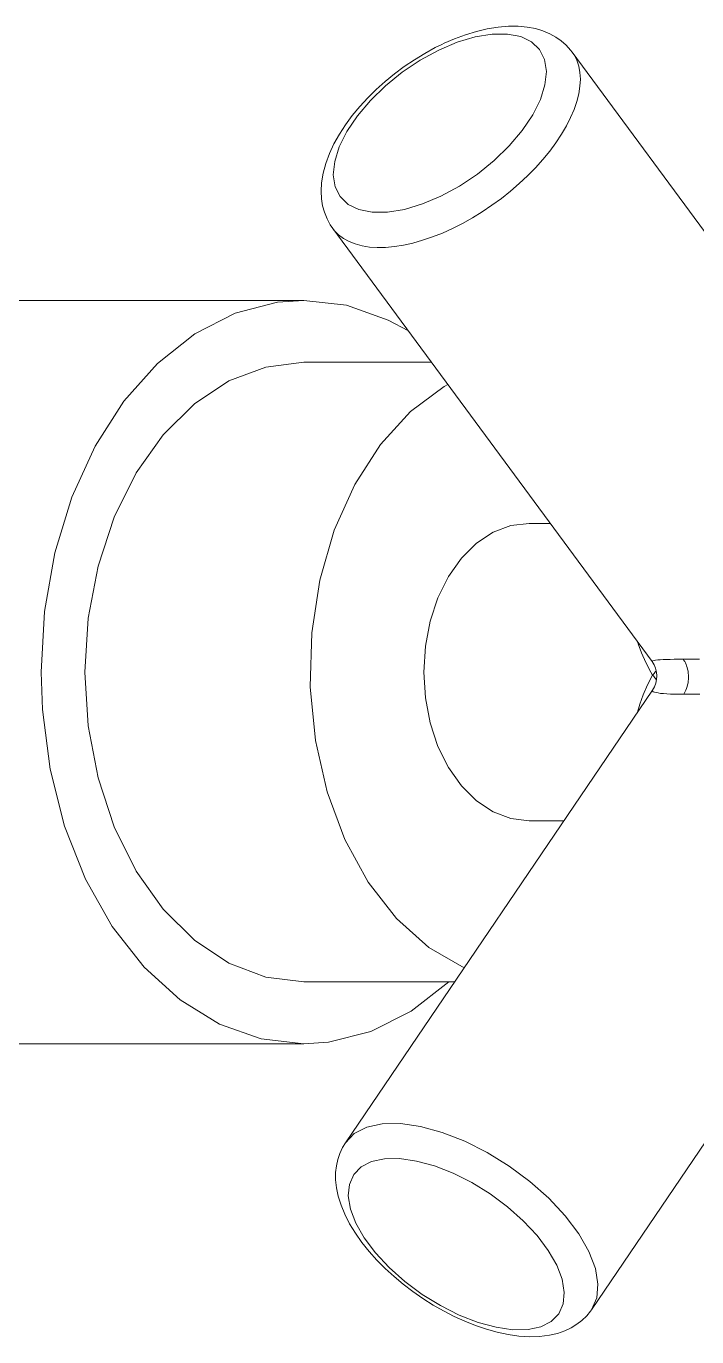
# Model space of a CAD drawing. Header units: inches. Extents: x 2 to 116, y 2 to 108.
# Drawn here: x 47.7416 to 47.7687, y 44.8665 to 44.9194 of the extents above; entities that cross this region are included whole.
import ezdxf

# ---------------------------------------------------------------- set-up
doc = ezdxf.new("R2010")
doc.units = ezdxf.units.IN
doc.header["$MEASUREMENT"] = 0
doc.layers.add('14 LOUÇAS - METAIS - BANCADAS', color=252, linetype='Continuous', lineweight=9)
doc.layers.add('PLANTA TUGS_TUES', color=7, linetype='Continuous')

# ---------------------------------------------------------------- blocks, each defined once
blk = doc.blocks.new('CUBA COZ. 02')
at = {"layer": '14 LOUÇAS - METAIS - BANCADAS', "ltscale": 3.5}
for p, q in [((-0.07426166134268897, 0.07492781852897679), (-0.09253547968660314, 0.08732443874760065)), ((-0.1075442704936904, 0.0870310444443021), (-0.1250210649611745, 0.07414980094017665)), ((-0.1005170661535431, 0.07883164471240889), (-0.1005157246474937, 0.07905053554759434)), ((-0.1005164103085008, 0.0786289357838541), (-0.1005170661535431, 0.07883164471240889)), ((-0.1005157246474937, 0.07905053554759434), (-0.1005126049069531, 0.07928530688377577)), ((-0.1001139179618349, 0.07880790915896796), (-0.1000376712654543, 0.07882421454087307)), ((-0.1000376712654543, 0.07882421454087307), (-0.09995923937253792, 0.07883631842150862)), ((-0.09995923937253792, 0.07883631842150862), (-0.09987910476343131, 0.07884386518890096)), ((-0.09987910476343131, 0.07884386518890096), (-0.0997977826150418, 0.07884649994775828)), ((-0.0997977826150418, 0.07884649994775828), (-0.09971668662160482, 0.07884405953382156)), ((-0.09971668662160482, 0.07884405953382156), (-0.09963674064715633, 0.07883682328247232)), ((-0.09963674064715633, 0.07883682328247232), (-0.09955844760224863, 0.0788251323597251)), ((-0.09955844760224863, 0.0788251323597251), (-0.09948231039766142, 0.07880932793068496)), ((-0.0991100221092438, 0.07930602457190616), (-0.0991047936713585, 0.07907132964965058)), ((-0.0991047936713585, 0.07907132964965058), (-0.09910221669224484, 0.07885244425870042)), ((-0.09910221669224484, 0.07885244425870042), (-0.09910250059124337, 0.07864966429951892)), ((-0.1005164970104033, 0.07843796037923312), (-0.1005164102996332, 0.07862893578931107)), ((-0.1005148879482931, 0.07826072409807239), (-0.1005164970104033, 0.07843796037923312)), ((-0.1005164103030438, 0.07862893578567309), (-0.1004702379043465, 0.07866056538568955)), ((-0.1004702379043465, 0.07866056538568955), (-0.1004196858452815, 0.07869061962037449)), ((-0.1004196858452815, 0.07869061962037449), (-0.1003651166208783, 0.07871883131474533)), ((-0.1003651166208783, 0.07871883131474533), (-0.1003068927254844, 0.07874493329154575)), ((-0.1003068927254844, 0.07874493329154575), (-0.100245376653902, 0.07876865837533842)), ((-0.100245376653902, 0.07876865837533842), (-0.1001809309011605, 0.07878973938977651)), ((-0.1001809309011605, 0.07878973938977651), (-0.1001139179618349, 0.07880790915896796)), ((-0.09948231039766142, 0.07880932793068496), (-0.09940883194394701, 0.0787897511600022)), ((-0.09940883194394701, 0.0787897511600022), (-0.09933851515143033, 0.07876674321323662)), ((-0.09933851515143033, 0.07876674321323662), (-0.09927301810034805, 0.07874113641082658)), ((-0.09927301810034805, 0.07874113641082658), (-0.09921153235950442, 0.07871287218222278)), ((-0.09921153235950442, 0.07871287218222278), (-0.0991545343758844, 0.0786822737413786)), ((-0.0991545343758844, 0.0786822737413786), (-0.09910250059692771, 0.07864966430088316)), ((-0.09910279988253023, 0.0784586857753311), (-0.09910565641030189, 0.078281384026468)), ((-0.09910250060011094, 0.0786496643031569), (-0.09910279988253023, 0.0784586857753311)), ((-0.1005117547315422, 0.07809779428407637), (-0.1005148879482931, 0.07826072409807239)), ((-0.1005072474433746, 0.07794974060243476), (-0.1005117547315422, 0.07809779428407637)), ((-0.100501493195452, 0.07781713323902295), (-0.1005072474433746, 0.07794974060243476)), ((-0.1004945947104261, 0.07770054100092239), (-0.100501493195452, 0.07781713323902295)), ((-0.09912802768053552, 0.07783726882144038), (-0.09913968019964159, 0.07772040461759389)), ((-0.09911840327640675, 0.07797010164222229), (-0.09912802768053552, 0.07783726882144038)), ((-0.09911090553691793, 0.07811833132291213), (-0.09911840327640675, 0.07797010164222229)), ((-0.09910565641030189, 0.078281384026468), (-0.09911090553691793, 0.07811833132291213)), ((-0.117901385000323, 0.0644900826596313), (-0.1004225879187288, 0.07737280218725573)), ((-0.1004866289240454, 0.07760052932098915), (-0.1004945947104261, 0.07770054100092239)), ((-0.100477645617957, 0.07751765818375134), (-0.1004866289240454, 0.07760052932098915)), ((-0.1004676660909354, 0.07745247995990212), (-0.100477645617957, 0.07751765818375134)), ((-0.1004566818744479, 0.07740553716848808), (-0.1004676660909354, 0.07745247995990212)), ((-0.1004446535018815, 0.07737736016406416), (-0.1004566818744479, 0.07740553716848808)), ((-0.1004315093409787, 0.07736846475654602), (-0.1004446535018815, 0.07737736016406416)), ((-0.1004247192263392, 0.07737123132847046), (-0.1004315093409787, 0.07736846475654602)), ((-0.1000000000010459, 0.07732346498141851), (-0.1003886246708134, 0.0771180451647524)), ((-0.100052080302703, 0.0775368295876433), (-0.1000596727105858, 0.07754128810120164)), ((-0.1000165186237609, 0.0775140910918708), (-0.100052080302703, 0.0775368295876433)), ((-0.09998076091073926, 0.07748826475472015), (-0.1000165186237609, 0.0775140910918708)), ((-0.1000000011804332, 0.07732346619968666), (-0.09987562891160451, 0.07739617426432233)), ((-0.09994514369486751, 0.07745971122039919), (-0.09998076091073926, 0.07748826475472015)), ((-0.09990999977821957, 0.07742885647940057), (-0.09994514369486751, 0.07745971122039919)), ((-0.09987562891228663, 0.07739617433617241), (-0.09990999977821957, 0.07742885647940057)), ((-0.09984152127026391, 0.07742954646755607), (-0.09987562891228663, 0.07739617433617241)), ((-0.09947626531220521, 0.07718621254389291), (-0.09987561854632077, 0.0773961744139342)), ((-0.09980642572713805, 0.077461226068408), (-0.09984152127026391, 0.07742954646755607)), ((-0.09977061782728924, 0.07749071796615681), (-0.09980642572713805, 0.077461226068408)), ((-0.09973442402383625, 0.07751757322148478), (-0.09977061782728924, 0.07749071796615681)), ((-0.09969818920217222, 0.0775414065028599), (-0.09973442402383625, 0.07751757322148478)), ((-0.09967439848514914, 0.07755532969122214), (-0.09969818920217222, 0.0775414065028599)), ((-0.09927405101097975, 0.07739510536111993), (-0.08099838683233429, 0.0649972329620141)), ((-0.0992657817480449, 0.07739001411528079), (-0.0992718542061084, 0.07739361510493836)), ((-0.0992499460514864, 0.0773857869726271), (-0.0992657817480449, 0.07739001411528079)), ((-0.0992267194114902, 0.07739521559096829), (-0.0992499460514864, 0.0773857869726271)), ((-0.09920549359344477, 0.07742388011547519), (-0.0992267194114902, 0.07739521559096829)), ((-0.09918619987524835, 0.07747126679396388), (-0.09920549359344477, 0.07742388011547519)), ((-0.099168800393727, 0.07753684640556457), (-0.09918619987524835, 0.07747126679396388)), ((-0.0991532870239098, 0.07762007667406579), (-0.099168800393727, 0.07753684640556457)), ((-0.09913968019964159, 0.07772040461759389), (-0.0991532870239098, 0.07762007667406579)), ((-0.1011438570562859, 0.07681381654992947), (-0.1012039517063386, 0.07679510123625732)), ((-0.1007703980264978, 0.07694843452827627), (-0.1011438570562859, 0.07681381654992947)), ((-0.1003886246708134, 0.0771180451647524), (-0.1007703980264978, 0.07694843452827627)), ((-0.09908493713646749, 0.0770138712532571), (-0.09947626531220521, 0.07718621254389291)), ((-0.09870318710636639, 0.07687820963201375), (-0.09908493713646749, 0.0770138712532571)), ((-0.09838532059302452, 0.07679053165747973), (-0.09870318710636639, 0.07687820963201375)), ((-0.07592846703528267, 0.0750869928483553), (-0.07529631607189913, 0.07519232674985687)), ((-0.07529631607189913, 0.07519232674985687), (-0.07473507364511534, 0.0751387557952512)), ((-0.07473507364511534, 0.0751387557952512), (-0.07426179282197154, 0.07492790771129876)), ((-0.0773270933166259, 0.07441714354399664), (-0.07661231894826415, 0.07482595460805896)), ((-0.07661231894826415, 0.07482595460805896), (-0.07592846703528267, 0.0750869928483553)), ((-0.07426179282197154, 0.07492790771129876), (-0.07426166134268897, 0.07492781852897679)), ((-0.0742081165133186, 0.07489032029343434), (-0.07426166134268897, 0.07492781852897679)), ((-0.07402034396841373, 0.07473828558295281), (-0.0742081165133186, 0.07489032029343434)), ((-0.07382975907603395, 0.07454364084560439), (-0.07402034396841373, 0.07473828558295281)), ((-0.1251042334922658, 0.07408552083688846), (-0.1252991543522057, 0.07390833106546779)), ((-0.1250209857148548, 0.0741498593461074), (-0.1251042334922658, 0.07408552083688846)), ((-0.1250210688447169, 0.07414979807799682), (-0.1249051249567401, 0.07422751939202499)), ((-0.1249051249567401, 0.07422751939202499), (-0.1246886282604009, 0.07433749938036271)), ((-0.1246886282604009, 0.07433749938036271), (-0.1244522335493912, 0.07441654445756285)), ((-0.1244522335493912, 0.07441654445756285), (-0.1241973982760101, 0.07446416728453187)), ((-0.1241973982760101, 0.07446416728453187), (-0.1239256935843969, 0.07448007425091419)), ((-0.1239256935843969, 0.07448007425091419), (-0.1236387946244122, 0.07446416728453187)), ((-0.1236387946244122, 0.07446416728453187), (-0.1233384702234162, 0.07441654445756285)), ((-0.1233384702234162, 0.07441654445756285), (-0.1230265719811996, 0.07433749938036271)), ((-0.1230265719811996, 0.07433749938036271), (-0.1227050228542339, 0.07422751939202499)), ((-0.1227050228542339, 0.07422751939202499), (-0.1223758052999528, 0.07408728255632013)), ((-0.1223758052999528, 0.07408728255632013), (-0.1220409490535985, 0.07391765347938417)), ((-0.07805107208332629, 0.073872981173281), (-0.0773270933166259, 0.07441714354399664)), ((-0.07367306103265037, 0.07434164611004235), (-0.07382975907603395, 0.07454364084560439)), ((-0.0735323826752392, 0.07411256189016058), (-0.07367306103265037, 0.07434164611004235)), ((-0.073409627409319, 0.07385338900394345), (-0.0735323826752392, 0.07411256189016058)), ((-0.1254735648535643, 0.07370958222281843), (-0.1256281059067987, 0.07348829253896838)), ((-0.1252991543522057, 0.07390833106546779), (-0.1254735648535643, 0.07370958222281843)), ((-0.1220409490535985, 0.07391765347938417), (-0.1217025186156206, 0.07371967798098922)), ((-0.1217025186156206, 0.07371967798098922), (-0.1213626005221613, 0.0734945766457713)), ((-0.09399949983003353, 0.07241033508080363), (-0.09399949983003353, 0.07381694744208289)), ((-0.07876225751965649, 0.07321000159390678), (-0.07805107208332629, 0.073872981173281)), ((-0.07606014282055185, 0.07352594175063132), (-0.07665578291880593, 0.07318530261045453)), ((-0.07549027695085897, 0.07374343422907259), (-0.07606014282055185, 0.07352594175063132)), ((-0.0749635003955973, 0.07383117164772557), (-0.07549027695085897, 0.07374343422907259)), ((-0.07449581899345503, 0.07378648814892586), (-0.0749635003955973, 0.07383117164772557)), ((-0.07410144300729371, 0.0736107414181788), (-0.07449581899345503, 0.07378648814892586)), ((-0.07379235531652739, 0.07330927138309562), (-0.07410144300729371, 0.0736107414181788)), ((-0.07330780816619153, 0.07356129274512568), (-0.073409627409319, 0.07385338900394345)), ((-0.07323101873885207, 0.07323519362989828), (-0.07330780816619153, 0.07356129274512568)), ((-0.1257626318670191, 0.07324265797160479), (-0.1258761018680161, 0.07297020408259414)), ((-0.1256281059067987, 0.07348829253896838), (-0.1257626318670191, 0.07324265797160479)), ((-0.124718362141266, 0.07303627077089914), (-0.125120055853813, 0.07283456760660556)), ((-0.1242387370766664, 0.07310955126513363), (-0.124718362141266, 0.07303627077089914)), ((-0.1236957538244496, 0.07305218249894097), (-0.1242387370766664, 0.07310955126513363)), ((-0.1231059106560224, 0.0728659075930409), (-0.1236957538244496, 0.07305218249894097)), ((-0.1213626005221613, 0.0734945766457713), (-0.1210232904813893, 0.0732437372989807)), ((-0.1210232904813893, 0.0732437372989807), (-0.1206866804523088, 0.07296870644768205)), ((-0.1060005001700119, 0.07326161085347849), (-0.1060005001700119, 0.07241033508080363)), ((-0.07943904061630747, 0.07244834910534337), (-0.07876225751965649, 0.07321000159390678)), ((-0.07665578291880593, 0.07318530261045453), (-0.0772590990225126, 0.07273186695738332)), ((-0.07357794747690605, 0.07289123813779952), (-0.07379235531652739, 0.07330927138309562)), ((-0.07318043007626329, 0.07283799886954512), (-0.07323101873885207, 0.07323519362989828)), ((-0.1259664438523487, 0.07266819795086121), (-0.126030544700825, 0.07233451954971315)), ((-0.1258761018680161, 0.07297020408259414), (-0.1259664438523487, 0.07266819795086121)), ((-0.1254316129538893, 0.07251057042140019), (-0.1256435669372422, 0.07207412370553357)), ((-0.125120055853813, 0.07283456760660556), (-0.1254316129538893, 0.07251057042140019)), ((-0.1224871296576566, 0.07255638641618134), (-0.1231059106560224, 0.0728659075930409)), ((-0.1218582121764484, 0.07213302361287788), (-0.1224871296576566, 0.07255638641618134)), ((-0.1206866804523088, 0.07296870644768205), (-0.1203548457478973, 0.07267117974924986)), ((-0.1203548457478973, 0.07267117974924986), (-0.1200298322391973, 0.07235299155445318)), ((-0.0772590990225126, 0.07273186695738332), (-0.07785175967728719, 0.07217941220324064)), ((-0.07346473411439547, 0.07236934337970524), (-0.07357794747690605, 0.07289123813779952)), ((-0.07316943029263712, 0.07242249070986873), (-0.07318043007626329, 0.07283799886954512)), ((-0.126064629279881, 0.0719689999473303), (-0.1260652075707185, 0.07157464434976646)), ((-0.126030544700825, 0.07233451954971315), (-0.126064629279881, 0.0719689999473303)), ((-0.1256435669372422, 0.07207412370553357), (-0.1257494776887143, 0.0715384886711945)), ((-0.1212382675516892, 0.07160868284745447), (-0.1218582121764484, 0.07213302361287788)), ((-0.1200298322391973, 0.07235299155445318), (-0.1197136437428981, 0.07201610359925326)), ((-0.1197136437428981, 0.07201610359925326), (-0.1194082296660781, 0.07166259290988819)), ((-0.1060005001700119, 0.07241033508080363), (-0.1059093390899761, 0.07167354684406746)), ((-0.09409066092212015, 0.07167354679540949), (-0.09399949983003353, 0.07241033503123617)), ((-0.08006085766169235, 0.07161116613224294), (-0.07943904061630747, 0.07244834910534337)), ((-0.07785175967728719, 0.07217941220324064), (-0.07841575718953209, 0.07154472440652171)), ((-0.07345615516010184, 0.07175944461596373), (-0.07346473411439547, 0.07236934337970524)), ((-0.07325687037632633, 0.07156328610790297), (-0.07319591183090779, 0.07199605833420719)), ((-0.07319591183090779, 0.07199605833420719), (-0.07316943029263712, 0.07242249070986873)), ((-0.1260652075707185, 0.07157464434976646), (-0.1260302620050879, 0.07115761177601598)), ((-0.1257494776887143, 0.0715384886711945), (-0.1257461271641205, 0.0709199403177081)), ((-0.1206461324870816, 0.07099929594869536), (-0.1212382675516892, 0.07160868284745447)), ((-0.1194082296660781, 0.07166259290988819), (-0.1191154729879145, 0.07129463899764232)), ((-0.1059093390899761, 0.07167354684406746), (-0.1056386257334907, 0.07095914554565752)), ((-0.09436137429065639, 0.07095914549881854), (-0.09409066092212015, 0.07167354679540949)), ((-0.08060881505934958, 0.070723890055433), (-0.08006085766169235, 0.07161116613224294)), ((-0.07841575718953209, 0.07154472440652171), (-0.07893395478004095, 0.07084708823413166)), ((-0.07355247128089104, 0.07108007331180488), (-0.07345615516010184, 0.07175944461596373)), ((-0.07334941825070018, 0.07112698801756778), (-0.07325687037632633, 0.07156328610790297)), ((-0.1260302620050879, 0.07115761177601598), (-0.125959838562494, 0.07072552788940811)), ((-0.1257461271641205, 0.0709199403177081), (-0.125633617167523, 0.070237272923805)), ((-0.1200997987068604, 0.07032337882856154), (-0.1206461324870816, 0.07099929594869536)), ((-0.1191154729879145, 0.07129463899764232), (-0.1188371786508924, 0.07091451042060726)), ((-0.1188371786508924, 0.07091451042060726), (-0.1185750624322282, 0.07052455079747233)), ((-0.1056386257334907, 0.07095914554565752), (-0.1051965855883736, 0.07028883790599139)), ((-0.09480341444668738, 0.07028883786279039), (-0.09436137429065639, 0.07095914549881854)), ((-0.07375075596041825, 0.07035187182100344), (-0.07355247128089104, 0.07108007331180488)), ((-0.07347108494241184, 0.07068912979048037), (-0.07334941825070018, 0.07112698801756778)), ((-0.125959838562494, 0.07072552788940811), (-0.1258556269910969, 0.07028537873884488)), ((-0.1185750624322282, 0.07052455079747233), (-0.1183307403653089, 0.07012716435929178)), ((-0.0810662634014534, 0.06981348030967638), (-0.08060881505934958, 0.070723890055433)), ((-0.07893395478004095, 0.07084708823413166), (-0.0793906072772188, 0.07010770100851005)), ((-0.07404498441883334, 0.06959696617695954), (-0.07375075596041825, 0.07035187182100344)), ((-0.07361979971915389, 0.07025136992842818), (-0.07347108494241184, 0.07068912979048037)), ((-0.1258556269910969, 0.07028537873884488), (-0.1257200661323168, 0.06984246357069424)), ((-0.1257200661323168, 0.06984246357069424), (-0.1255556652115501, 0.06940050695493483)), ((-0.125633617167523, 0.070237272923805), (-0.1254153662580393, 0.06951122899317852)), ((-0.1196158662860398, 0.06960146888741292), (-0.1200997987068604, 0.07032337882856154)), ((-0.1183307403653089, 0.07012716435929178), (-0.1181057187768602, 0.06972480112608537)), ((-0.1051965855883736, 0.07028883790599139), (-0.1045966498211328, 0.06968299088430285)), ((-0.09540335022393265, 0.06968299084610408), (-0.09480341444668738, 0.07028883786279039)), ((-0.0793906072772188, 0.07010770100851005), (-0.07977183952652922, 0.06934902863622483)), ((-0.07379378922837532, 0.06981532007102942), (-0.07361979971915389, 0.07025136992842818)), ((-0.1255556652115501, 0.06940050695493483), (-0.1253767216164761, 0.06898801020406609)), ((-0.1254153662580393, 0.06951122899317852), (-0.1250980058791811, 0.06876386900239595)), ((-0.1192090392664795, 0.068855500992413), (-0.1196158662860398, 0.06960146888741292)), ((-0.1181057187768602, 0.06972480112608537), (-0.117901385000323, 0.06931994180013135)), ((-0.117901385000323, 0.06931994180013135), (-0.1177189988206919, 0.06891508247417732)), ((-0.1045966498211328, 0.06968299088430285), (-0.1038570471762341, 0.06916001283525475)), ((-0.09614295287769892, 0.06916001280296769), (-0.09540335022393265, 0.06968299084610408)), ((-0.08806213969933196, 0.06978915219679038), (-0.08888711434292418, 0.06836314483598471)), ((-0.08749999999986358, 0.06332365926346029), (-0.08750000000031832, 0.06940780702689153)), ((-0.08141930335159486, 0.06890759923362566), (-0.0810662634014534, 0.06981348030967638)), ((-0.07977183952652922, 0.06934902863622483), (-0.08006606797880522, 0.06859412299309042)), ((-0.07442621667360072, 0.06883829380512907), (-0.07404498441883334, 0.06959696617695954)), ((-0.07421141673626153, 0.06895511990569503), (-0.07399147831597475, 0.0693826504275421)), ((-0.07399147831597475, 0.0693826504275421), (-0.07379378922837532, 0.06981532007102942)), ((-0.1253767216164761, 0.06898801020406609), (-0.1253301252297661, 0.06888897321641707)), ((-0.1253301252297661, 0.06888897321641707), (-0.1251999580595111, 0.06862677940443973)), ((-0.1188916788812548, 0.06810814100072093), (-0.1192090392664795, 0.068855500992413)), ((-0.1177189988206919, 0.06891508247417732), (-0.1175596847099314, 0.06851271924051616)), ((-0.1115273673435695, 0.06899166294624592), (-0.1116070746297737, 0.06912929408508717)), ((-0.1105127851035377, 0.06762817476737837), (-0.1115273673435695, 0.06899166294624592)), ((-0.1038570471762341, 0.06916001283525475), (-0.1030002501051968, 0.06873579418197551)), ((-0.09699974995555749, 0.0687357941569644), (-0.09614295287769892, 0.06916001280296769)), ((-0.08748987443368605, 0.06917587073894538), (-0.08631051576821847, 0.06765944186054185)), ((-0.08165720796955611, 0.06803377156620627), (-0.08141930335159486, 0.06890759923362566)), ((-0.07488286917555342, 0.06809890658132645), (-0.07442621667360072, 0.06883829380512907)), ((-0.07445223223498942, 0.06853457307261124), (-0.07421141673626153, 0.06895511990569503)), ((-0.1251999580595111, 0.06862677940443973), (-0.1249672525971164, 0.06820093899523272)), ((-0.1250980058791811, 0.06876386900239595), (-0.1246911788653051, 0.06801790110648653)), ((-0.1175596847099314, 0.06851271924051616), (-0.117424424892306, 0.06811533280233562)), ((-0.1124999999997272, 0.06847116486414961), (-0.1125000000001819, 0.06332365926346029)), ((-0.1030002501051968, 0.06873579418197551), (-0.1020522919538962, 0.06842322459351635)), ((-0.1020522919538962, 0.06842322459351635), (-0.1010419759502383, 0.0682318013391523)), ((-0.09895802411870136, 0.0682318013305121), (-0.09794770811208764, 0.0684232245766907)), ((-0.09794770811208764, 0.0684232245766907), (-0.09699974995555749, 0.0687357941569644)), ((-0.08888711434292418, 0.06836314483598471), (-0.0900497483912659, 0.06706009855543016)), ((-0.08006606797880522, 0.06859412299309042), (-0.08026435265173859, 0.06786592150456272)), ((-0.07471260499187338, 0.068122925010357), (-0.07445223223498942, 0.06853457307261124)), ((-0.1249672525971164, 0.06820093899523272), (-0.1247128169297866, 0.06778355763890431)), ((-0.1247128169297866, 0.06778355763890431), (-0.1244386725256845, 0.06737726129904331)), ((-0.1246911788653051, 0.06801790110648653), (-0.1242072464492594, 0.06729599116260943)), ((-0.11867342796495, 0.06738209706782072), (-0.1188916788812548, 0.06810814100072093)), ((-0.117424424892306, 0.06811533280233562), (-0.1173140532896468, 0.06772537317965543)), ((-0.1173140532896468, 0.06772537317965543), (-0.1172292503795234, 0.06734524460216562)), ((-0.1010419759502383, 0.0682318013391523), (-0.100000000035152, 0.06816734071708197)), ((-0.100000000035152, 0.06816734071708197), (-0.09895802411870136, 0.0682318013305121)), ((-0.08177274864419815, 0.06721854811758021), (-0.08165720796955611, 0.06803377156620627)), ((-0.08026435265173859, 0.06786592150456272), (-0.0803606687654792, 0.06718655020495135)), ((-0.07540106676970026, 0.06740127041302912), (-0.07488286917555342, 0.06809890658132645)), ((-0.07528695897303805, 0.06733424490676043), (-0.07499125807021301, 0.0677221448927412)), ((-0.07499125807021301, 0.0677221448927412), (-0.07471260499187338, 0.068122925010357)), ((-0.1244386725256845, 0.06737726129904331), (-0.124146378424939, 0.06698392553334998)), ((-0.1242072464492594, 0.06729599116260943), (-0.1236609126726762, 0.06662007403883763)), ((-0.1185609179610765, 0.06669942967073439), (-0.11867342796495, 0.06738209706782072)), ((-0.1172292503795234, 0.06734524460216562), (-0.1171705389999715, 0.06697729068991976)), ((-0.1142066489110221, 0.0667274165048184), (-0.1137643361767005, 0.0675392879006722)), ((-0.1091787772104453, 0.06640997936256099), (-0.1105127851035377, 0.06762817476737837)), ((-0.08631051576821847, 0.06765944186054185), (-0.08549560159076464, 0.06602758481585624)), ((-0.08176241473029222, 0.0664866990405244), (-0.08177274864419815, 0.06721854811758021)), ((-0.0803606687654792, 0.06718655020495135), (-0.080352089804137, 0.06657665144621205)), ((-0.07596506428444627, 0.06676658262085766), (-0.07540106676970026, 0.06740127041302912)), ((-0.07559852691974811, 0.06696128033763671), (-0.07528695897303805, 0.06733424490676043)), ((-0.124146378424939, 0.06698392553334998), (-0.1238374357146768, 0.0666054418220483)), ((-0.1185575674292068, 0.06608088131224577), (-0.1185609179610765, 0.06669942967073439)), ((-0.1171705389999715, 0.06697729068991976), (-0.1171382811264721, 0.06662378000055469)), ((-0.1148003333353245, 0.06504849739576457), (-0.1142066489110221, 0.0667274165048184)), ((-0.0900497483912659, 0.06706009855543016), (-0.09151471579730242, 0.06591960575724443)), ((-0.0765577249405851, 0.06621412787308145), (-0.07596506428444627, 0.06676658262085766)), ((-0.07592483754365276, 0.06660536826166208), (-0.07559852691974811, 0.06696128033763671)), ((-0.1238374357146768, 0.0666054418220483), (-0.1235132903793783, 0.06624372119358668)), ((-0.1236609126726762, 0.06662007403883763), (-0.1230687776105697, 0.0660106871350763)), ((-0.1235132903793783, 0.06624372119358668), (-0.1231753246829612, 0.06590069717503866)), ((-0.1171326756391409, 0.06628689204535476), (-0.1171537570980945, 0.06596870385055809)), ((-0.1171382811264721, 0.06662378000055469), (-0.1171326756391409, 0.06628689204535476)), ((-0.1075658768181711, 0.06537409098245917), (-0.1091787772104453, 0.06640997936256099)), ((-0.08162652021883332, 0.06586046119809907), (-0.08176241473029222, 0.0664866990405244)), ((-0.080352089804137, 0.06657665144621205), (-0.0802388764348052, 0.06605475669448424)), ((-0.07716104104429178, 0.06576069222683145), (-0.0765577249405851, 0.06621412787308145)), ((-0.07661733509689839, 0.06595381577426451), (-0.07626480885528508, 0.06626873604272987)), ((-0.07626480885528508, 0.06626873604272987), (-0.07592483754365276, 0.06660536826166208)), ((-0.1231753246829612, 0.06590069717503866), (-0.122824843452463, 0.06557833859915263)), ((-0.1230687776105697, 0.0660106871350763), (-0.1224488329869473, 0.06548634636328643)), ((-0.1186634781734028, 0.06554524627154024), (-0.1185575674292068, 0.06608088131224577)), ((-0.1172013955288094, 0.06567117715212589), (-0.1172752972247508, 0.06539614630128199)), ((-0.1171537570980945, 0.06596870385055809), (-0.1172013955288094, 0.06567117715212589)), ((-0.09151471579730242, 0.06591960575724443), (-0.09323750426824517, 0.06497631973661555)), ((-0.08549560159076464, 0.06602758481585624), (-0.08506682672737043, 0.06432374326459467)), ((-0.08136919419553124, 0.0653588625100383), (-0.08162652021883332, 0.06586046119809907)), ((-0.0802388764348052, 0.06605475669448424), (-0.08002446858859003, 0.06563672345691884)), ((-0.08002446858859003, 0.06563672345691884), (-0.07971538093920572, 0.06533525346185343)), ((-0.07775668114140899, 0.06542005309484011), (-0.07716104104429178, 0.06576069222683145)), ((-0.07735419128357535, 0.06540085835149512), (-0.0769811034713257, 0.06566340131712423)), ((-0.0769811034713257, 0.06566340131712423), (-0.07661733509689839, 0.06595381577426451)), ((-0.122824843452463, 0.06557833859915263), (-0.1224630621113647, 0.06527867948716448)), ((-0.1224630621113647, 0.06527867948716448), (-0.122091109347366, 0.06500387445157685)), ((-0.1224488329869473, 0.06548634636328643), (-0.1218199155057391, 0.06506298355270701)), ((-0.1218199155057391, 0.06506298355270701), (-0.1212011345060091, 0.06475346236811674)), ((-0.119186989243417, 0.06478480235546158), (-0.1188754321497072, 0.06510879954839766)), ((-0.1188754321497072, 0.06510879954839766), (-0.1186634781734028, 0.06554524627154024)), ((-0.1173750065570403, 0.06514530695403664), (-0.117499908785021, 0.06492020561927347)), ((-0.1172752972247508, 0.06539614630128199), (-0.1173750065570403, 0.06514530695403664)), ((-0.1057230910892031, 0.0645519845702438), (-0.1075658768181711, 0.06537409098245917)), ((-0.08099825538147343, 0.06499714379879151), (-0.08136919419553124, 0.0653588625100383)), ((-0.07971538093920572, 0.06533525346185343), (-0.07932100495827399, 0.06515950672292092)), ((-0.07932100495827399, 0.06515950672292092), (-0.0788533235606792, 0.06511482321502626)), ((-0.0788533235606792, 0.06511482321502626), (-0.07832654700882813, 0.0652025606245843)), ((-0.07832654700882813, 0.0652025606245843), (-0.07775668114140899, 0.06542005309484011)), ((-0.07811334060693298, 0.06497618813909867), (-0.07773337066419117, 0.0651702711179496)), ((-0.07773337066419117, 0.0651702711179496), (-0.07735419128357535, 0.06540085835149512)), ((-0.122091109347366, 0.06500387445157685), (-0.1217100702838252, 0.06475628879024953)), ((-0.1217100702838252, 0.06475628879024953), (-0.1213211209189922, 0.06453862767239116)), ((-0.1213211209189922, 0.06453862767239116), (-0.120925843412806, 0.06435408447759983)), ((-0.1212011345060091, 0.06475346236811674), (-0.1206112913350808, 0.06456718745357648)), ((-0.1206112913350808, 0.06456718745357648), (-0.120068308079226, 0.06450981867874361)), ((-0.120068308079226, 0.06450981867874361), (-0.1195886830098516, 0.06458309916433791)), ((-0.1195886830098516, 0.06458309916433791), (-0.119186989243417, 0.06478480235546158)), ((-0.117822061096831, 0.06455260104348781), (-0.1179013811167806, 0.06449008552181112)), ((-0.117649233844304, 0.06472223012087852), (-0.117822061096831, 0.06455260104348781)), ((-0.117499908785021, 0.06492020561927347), (-0.117649233844304, 0.06472223012087852)), ((-0.1150000000002365, 0.06332365926255079), (-0.1148003333353245, 0.06504849739576457)), ((-0.1037064121348976, 0.06396863941381525), (-0.1057230910892031, 0.0645519845702438)), ((-0.09323750426824517, 0.06497631973661555), (-0.09516576774854002, 0.06425890176251414)), ((-0.080998202004821, 0.06499710759226218), (-0.08080352745423625, 0.0648792881506779)), ((-0.08080352745423625, 0.0648792881506779), (-0.08057361667488294, 0.06477226621791488)), ((-0.08057361667488294, 0.06477226621791488), (-0.08033021609026036, 0.06469077125939293)), ((-0.08033021609026036, 0.06469077125939293), (-0.08007179691276178, 0.06463498462198913)), ((-0.08007179691276178, 0.06463498462198913), (-0.07979627733675443, 0.06460617022003134)), ((-0.07979627733675443, 0.06460617022003134), (-0.0795012549144758, 0.06460676301594503)), ((-0.0795012549144758, 0.06460676301594503), (-0.07918462024167638, 0.06464032428539213)), ((-0.07918462024167638, 0.06464032428539213), (-0.07884570840064953, 0.06471105038872338)), ((-0.07884570840064953, 0.06471105038872338), (-0.07848672259501654, 0.0648225478716995)), ((-0.07848672259501654, 0.0648225478716995), (-0.07811334060693298, 0.06497618813909867)), ((-0.120925843412806, 0.06435408447759983), (-0.1205268408034499, 0.06420641350041478)), ((-0.1205268408034499, 0.06420641350041478), (-0.1201286727723527, 0.06409967386889548)), ((-0.1201286727723527, 0.06409967386889548), (-0.1197386545318295, 0.06403724866322591)), ((-0.1197386545318295, 0.06403724866322591), (-0.1194101136802601, 0.0640198325440906)), ((-0.1194101136802601, 0.0640198325440906), (-0.1191044891561432, 0.06403542033876874)), ((-0.1191044891561432, 0.06403542033876874), (-0.1188215817887794, 0.06408024957681846)), ((-0.1188215817887794, 0.06408024957681846), (-0.1185598640327044, 0.06415115956087902)), ((-0.1185598640327044, 0.06415115956087902), (-0.1182915868553209, 0.06425789321656339)), ((-0.1182915868553209, 0.06425789321656339), (-0.1180491575223641, 0.06438976969366195)), ((-0.1180491575223641, 0.06438976969366195), (-0.1179015425730086, 0.06448996653125505)), ((-0.09516576774854002, 0.06425890176251414), (-0.09724091692828551, 0.0637891502169623)), ((-0.08506682672737043, 0.06432374326459467), (-0.084999999999809, 0.06332365926255079)), ((-0.1015771157242398, 0.0636417801601965), (-0.1037064121348976, 0.06396863941381525)), ((-0.09939989945064553, 0.063581338262793), (-0.1015771157242398, 0.0636417801601965)), ((-0.09724091692828551, 0.0637891502169623), (-0.09939989945064553, 0.063581338262793)), ((-0.1150000000002365, 0.06332365926255079), (-0.1150000000002365, 0.03645360157770483)), ((-0.1149240197205472, 0.06225744273024247), (-0.1150000000002365, 0.06332365926255079)), ((-0.1125000000001819, 0.06332365926346029), (-0.1123100969143707, 0.0617888117194525)), ((-0.08768990311114067, 0.0617888116166796), (-0.08749999999986358, 0.06332365915932314)), ((-0.084999999999809, 0.06332365926255079), (-0.08519966666449363, 0.06159882112979176)), ((-0.084999999999809, 0.05118296537057176), (-0.084999999999809, 0.06332365926255079)), ((-0.1144801576465397, 0.06055553403621161), (-0.1149240197205472, 0.06225744273024247)), ((-0.1123100969143707, 0.0617888117194525), (-0.111746157765765, 0.06030059974136748)), ((-0.08825384228475741, 0.06030059964314205), (-0.08768990311114067, 0.0617888116166796)), ((-0.08519966666449363, 0.06159882112979176), (-0.08579335108902342, 0.05991990202028319)), ((-0.1136508016013522, 0.05892731898620696), (-0.1144801576465397, 0.06055553403621161)), ((-0.111746157765765, 0.06030059974136748), (-0.1108253175600566, 0.05890424189601617)), ((-0.08917468251388527, 0.05890424180552145), (-0.08825384228475741, 0.06030059964314205)), ((-0.08579335108902342, 0.05991990202028319), (-0.08676524807447095, 0.05833159849180447)), ((-0.1124580308855911, 0.05741614428325192), (-0.1136508016013522, 0.05892731898620696)), ((-0.1108253175600566, 0.05890424189601617), (-0.1095755555604683, 0.05764216581019355)), ((-0.09042444453439202, 0.05764216573015801), (-0.08917468251388527, 0.05890424180552145)), ((-0.08676524807447095, 0.05833159849180447), (-0.08808948356340807, 0.05687619471382277)), ((-0.1109335997061862, 0.05606224075518185), (-0.1124580308855911, 0.05741614428325192)), ((-0.1095755555604683, 0.05764216581019355), (-0.1080348451528153, 0.05655271902651293)), ((-0.09196515496023494, 0.05655271895921032), (-0.09042444453439202, 0.05764216573015801)), ((-0.08808948356340807, 0.05687619471382277), (-0.08973080346504503, 0.05559243676771075)), ((-0.1080348451528153, 0.05655271902651293), (-0.1062500000430191, 0.05566900383428219)), ((-0.09375000008503775, 0.05566900378198625), (-0.09196515496023494, 0.05655271895921032)), ((-0.1091180918081136, 0.05490165232276922), (-0.1109335997061862, 0.05606224075518185)), ((-0.1062500000430191, 0.05566900383428219), (-0.1042752518458201, 0.05501787147204595)), ((-0.09572474829292332, 0.05501787143612091), (-0.09375000008503775, 0.05566900378198625)), ((-0.08973080346504503, 0.05559243676771075), (-0.09164551219623718, 0.05451450114333056)), ((-0.1042752518458201, 0.05501787147204595), (-0.1021706022856961, 0.05461910626718236)), ((-0.09782939785986855, 0.05461910624899247), (-0.09572474829292332, 0.05501787143612091)), ((-0.1070598400460767, 0.05396527642869842), (-0.1091180918081136, 0.05490165232276922)), ((-0.1021706022856961, 0.05461910626718236), (-0.1000000000738055, 0.05448482449810399)), ((-0.1000000000738055, 0.05448482449810399), (-0.09782939785986855, 0.05461910624899247)), ((-0.09164551219623718, 0.05451450114333056), (-0.09378263595658609, 0.05367108488189842)), ((-0.104813639655049, 0.05327804147964343), (-0.1070598400460767, 0.05396527642869842)), ((-0.09378263595658609, 0.05367108488189842), (-0.09608527976251935, 0.0530846415981614)), ((-0.1024392894805715, 0.05285824319753374), (-0.104813639655049, 0.05327804147964343)), ((-0.09608527976251935, 0.0530846415981614), (-0.0984921421195395, 0.0527707837154594)), ((-0.09999999999990905, 0.05271705754466893), (-0.1024392894805715, 0.05285824319753374)), ((-0.0984921421195395, 0.0527707837154594), (-0.09999999999990905, 0.05271705754466893))]:
    blk.add_line(p, q, dxfattribs=at)
blk.add_arc((-0.09983243508031592, 0.07655964562309236), 0.001008135620863465, 55.83439362002267, 126.0489692431289, dxfattribs=at)

msp = doc.modelspace()

# ---------------------------------------------------------------- block references
at = {"layer": 'PLANTA TUGS_TUES', "rotation": 269.9999999999994}
msp.add_blockref('CUBA COZ. 02', (47.68952797065856, 44.79330812719555), dxfattribs=at)

doc.saveas('drawing.dxf')
